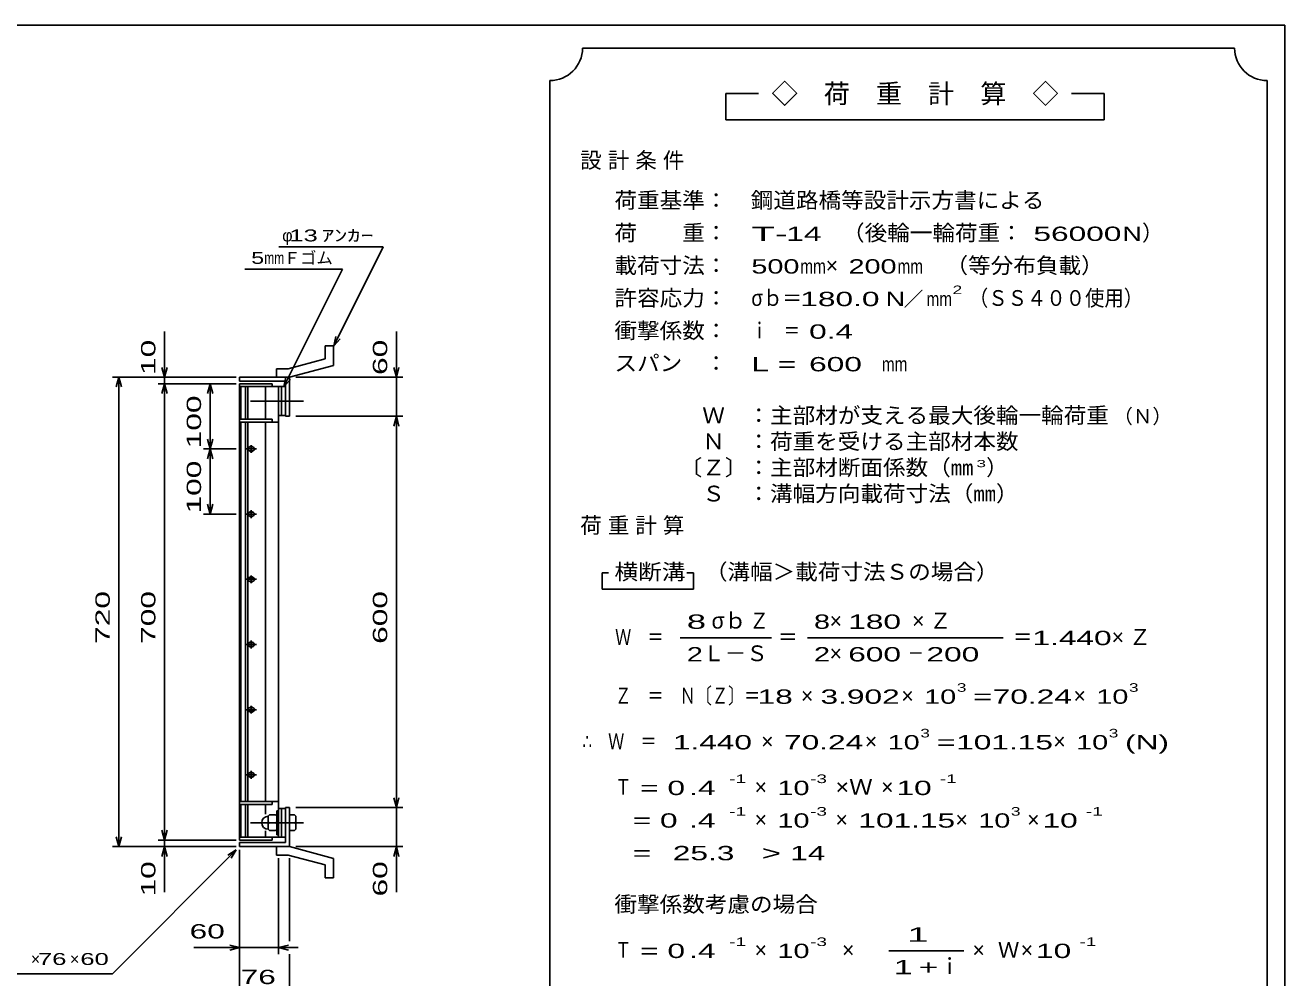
# Model space of a CAD drawing. Units: millimetres, scale not verified. Extents: x -1820 to 1731, y -1282 to 1054.
# Drawn here: x -201 to 1731, y -408 to 1054 of the extents above; entities that cross this region are included whole.
import ezdxf
from ezdxf.enums import TextEntityAlignment as Align

# ---------------------------------------------------------------- set-up
doc = ezdxf.new("R2010")
doc.units = ezdxf.units.MM
doc.header["$LTSCALE"] = 10
doc.linetypes.add('CHAIN', pattern=[18.5, 12, -1.5, 3.5, -1.5])
for name, color, linetype, lineweight in [('0_2', 150, 'Continuous', 25), ('16', 3, 'Continuous', 25), ('19', 6, 'Continuous', 25), ('22', 2, 'Continuous', 25)]:
    doc.layers.add(name, color=color, linetype=linetype, lineweight=lineweight)
doc.styles.add('ベクトル', font='')
doc.styles.get('ベクトル').set_extended_font_data('ベクトル')

msp = doc.modelspace()

# ---------------------------------------------------------------- linework, layer by layer
at = {"layer": '0_2'}
for p, q in [((-1729, 1053.5), (1731, 1053.5)), ((1731, 1053.5), (1731, -1146.5))]:
    msp.add_line(p, q, dxfattribs=at)
at = {"layer": '16'}
for p, q in [((128, 503.5), (178, 503.5)), ((128, 499), (128, 503.5)), ((178, 499), (178, 503.5)), ((128, 499), (178, 499)), ((128, -192), (128, 499)), ((128, 499), (188, 499)), ((130, 449), (130, 499)), ((137, 449), (137, 499)), ((141, 449), (141, 499)), ((168, 449), (168, 499)), ((188, -192), (188, 499)), ((188, 499), (192.5, 499)), ((192.5, 499), (192.5, 455)), ((198.5, 499), (192.5, 499)), ((198.5, 455), (198.5, 499)), ((128, 444.5), (128, 449)), ((128, 449), (178, 449)), ((128, 444.5), (188, 444.5)), ((130, -137.5), (130, 444.5)), ((137, -137.5), (137, 444.5)), ((141, -137.5), (141, 444.5)), ((168, -137.5), (168, 444.5)), ((178, 444.5), (178, 449)), ((192.5, 455), (188, 455)), ((192.5, 455), (198.5, 455)), ((144, 406.5), (148, 406.5)), ((146, 397.5), (146, 409.5)), ((138, 403.5), (154, 403.5)), ((144, 400.5), (148, 400.5)), ((146, 297.5), (146, 309.5)), ((138, 303.5), (154, 303.5)), ((144, 306.5), (148, 306.5)), ((144, 300.5), (148, 300.5)), ((138, 203.5), (154, 203.5)), ((144, 206.5), (148, 206.5)), ((144, 200.5), (148, 200.5)), ((146, 197.5), (146, 209.5)), ((138, 103.5), (154, 103.5)), ((144, 106.5), (148, 106.5)), ((144, 100.5), (148, 100.5)), ((146, 97.5), (146, 109.5)), ((138, 3.5), (154, 3.5)), ((144, 6.5), (148, 6.5)), ((144, 0.5), (148, 0.5)), ((146, -2.5), (146, 9.5)), ((138, -96.5), (154, -96.5)), ((144, -93.5), (148, -93.5)), ((146, -102.5), (146, -90.5)), ((144, -99.5), (148, -99.5)), ((128, -142), (128, -137.5)), ((128, -137.5), (188, -137.5)), ((128, -142), (178, -142)), ((130, -192), (130, -142)), ((137, -192), (137, -142)), ((141, -192), (141, -142)), ((168, -157), (168, -142)), ((178, -142), (178, -137.5)), ((185, -188.5), (185, -151.5)), ((185, -151.5), (188, -151.5)), ((192.5, -148), (188, -148)), ((188, -151.5), (188, -188.5)), ((192.5, -192), (192.5, -148)), ((192.5, -148), (198.5, -148)), ((198.5, -148), (198.5, -192)), ((174, -158), (172, -160)), ((172, -160), (172, -180)), ((172, -168), (174, -170)), ((174, -170), (172, -172)), ((183, -158), (174, -158)), ((183, -170), (174, -170)), ((185, -160), (183, -158)), ((183, -170), (185, -168)), ((185, -172), (183, -170)), ((128, -192), (178, -192)), ((128, -196.5), (128, -192)), ((128, -192), (188, -192)), ((168, -192), (168, -182.5)), ((172, -180), (174, -182)), ((174, -182), (183, -182)), ((178, -196.5), (178, -192)), ((183, -182), (185, -180)), ((188, -188.5), (185, -188.5)), ((188, -192), (192.5, -192)), ((198.5, -192), (192.5, -192)), ((128, -196.5), (178, -196.5))]:
    msp.add_line(p, q, dxfattribs=at)
at = {"layer": '16', "linetype": 'CHAIN'}
for p, q in [((145, 477), (226, 477)), ((145, -170), (226, -170))]:
    msp.add_line(p, q, dxfattribs=at)
at = {"layer": '16'}
for centre, radius, start, end in [((144, 403.5), 3, 90, 270), ((146, 403.5), 4, 46.6, 133.4), ((148, 403.5), 3, 270, 90), ((146, 403.5), 4, 226.6, 313.4), ((144, 303.5), 3, 90, 270), ((146, 303.5), 4, 46.6, 133.4), ((146, 303.5), 4, 226.6, 313.4), ((148, 303.5), 3, 270, 90), ((144, 203.5), 3, 90, 270), ((146, 203.5), 4, 46.6, 133.4), ((146, 203.5), 4, 226.6, 313.4), ((148, 203.5), 3, 270, 90), ((144, 103.5), 3, 90, 270), ((146, 103.5), 4, 46.6, 133.4), ((146, 103.5), 4, 226.6, 313.4), ((148, 103.5), 3, 270, 90), ((144, 3.5), 3, 90, 270), ((146, 3.5), 4, 46.6, 133.4), ((146, 3.5), 4, 226.6, 313.4), ((148, 3.5), 3, 270, 90), ((144, -96.5), 3, 90, 270), ((146, -96.5), 4, 46.6, 133.4), ((148, -96.5), 3, 270, 90), ((146, -96.5), 4, 226.6, 313.4), ((172, -170), 10, 90, 270)]:
    msp.add_arc(centre, radius, start, end, dxfattribs=at)
at = {"layer": '19'}
for p, q in [((259.11, 561.62), (272.11, 561.62)), ((259.11, 541.6), (259.11, 561.62)), ((272.11, 531.62), (272.11, 561.62)), ((259.11, 541.6), (202.78, 526.51)), ((184.49, 526.51), (202.78, 526.51)), ((184.49, 513.51), (184.49, 526.51)), ((204.5, 513.5), (272.11, 531.62)), ((128, 507.5), (128, 513.5)), ((128, 513.5), (204.5, 513.5)), ((198.5, 507.5), (128, 507.5)), ((184.5, 513.5), (204.5, 513.5)), ((198.5, 453.5), (198.5, 507.5)), ((204.5, 513.5), (204.5, 453.5)), ((204.5, 453.5), (198.5, 453.5)), ((204.5, -146.5), (198.5, -146.5)), ((198.5, -146.5), (198.5, -200.5)), ((204.5, -206.5), (204.5, -146.5)), ((212.5, -158), (204.5, -158)), ((204.5, -158), (204.5, -182)), ((204.5, -170), (212.5, -170)), ((214.5, -160), (212.5, -158)), ((214.5, -168), (212.5, -170)), ((212.5, -170), (214.5, -172)), ((214.5, -180), (214.5, -160)), ((204.5, -182), (212.5, -182)), ((212.5, -182), (214.5, -180)), ((128, -200.5), (128, -206.5)), ((198.5, -200.5), (128, -200.5)), ((128, -206.5), (204.5, -206.5)), ((184.49, -219.51), (184.49, -206.51)), ((184.5, -206.5), (204.5, -206.5)), ((204.5, -206.5), (272.11, -224.62)), ((184.49, -219.51), (202.78, -219.51)), ((259.11, -234.6), (202.78, -219.51)), ((272.11, -254.62), (272.11, -224.62)), ((259.11, -254.62), (259.11, -234.6)), ((259.11, -254.62), (272.11, -254.62))]:
    msp.add_line(p, q, dxfattribs=at)
at = {"layer": '22', "color": 4}
for p, q in [((1654, 1018.5), (654, 1018.5)), ((604, 968.5), (604, -581.5)), ((1704, -581.5), (1704, 968.5)), ((924, 948.5), (874, 948.5)), ((874, 948.5), (874, 908.5)), ((1454, 948.5), (1404, 948.5)), ((1454, 908.5), (1454, 948.5)), ((874, 908.5), (1454, 908.5)), ((188.5, 713.5), (348.5, 713.5)), ((272.5, 561.5), (348.5, 713.5)), ((136, 679), (286, 679)), ((196, 499), (286, 679)), ((13, 513.5), (13, 583.5)), ((368.5, 513.5), (368.5, 583.5)), ((272.5, 561.5), (275.5, 576.1)), ((272.5, 561.5), (282.5, 572.5)), ((13, 513.5), (9, 528.5)), ((17, 528.5), (13, 513.5)), ((368.5, 513.5), (364.5, 528.5)), ((368.5, 513.5), (372.5, 528.5)), ((-67, 513.5), (123, 513.5)), ((-61, 498.5), (-57, 513.5)), ((-53, 498.5), (-57, 513.5)), ((-57, -206.5), (-57, 513.5)), ((123, 513.5), (3, 513.5)), ((3, 503.5), (123, 503.5)), ((9, 488.5), (13, 503.5)), ((13, 513.5), (13, 503.5)), ((17, 488.5), (13, 503.5)), ((13, -196.5), (13, 503.5)), ((123, 503.5), (73, 503.5)), ((83, 503.5), (79, 488.5)), ((87, 488.5), (83, 503.5)), ((83, 503.5), (83, 403.5)), ((196, 499), (199, 513.6)), ((196, 499), (206, 510)), ((214.5, 513.5), (378.5, 513.5)), ((368.5, 453.5), (368.5, 513.5)), ((214.5, 453.5), (378.5, 453.5)), ((364.5, 438.5), (368.5, 453.5)), ((372.5, 438.5), (368.5, 453.5)), ((368.5, -146.5), (368.5, 453.5)), ((83, 403.5), (79, 418.5)), ((87, 418.5), (83, 403.5)), ((73, 403.5), (123, 403.5)), ((83, 403.5), (79, 388.5)), ((87, 388.5), (83, 403.5)), ((83, 403.5), (83, 303.5)), ((83, 303.5), (79, 318.5)), ((87, 318.5), (83, 303.5)), ((73, 303.5), (123, 303.5)), ((694, 213.5), (684, 213.5)), ((684, 213.5), (684, 188.5)), ((824, 213.5), (814, 213.5)), ((824, 188.5), (824, 213.5)), ((684, 188.5), (824, 188.5)), ((804, 113.5), (944, 113.5)), ((999, 113.5), (1299, 113.5)), ((368.5, -146.5), (364.5, -131.5)), ((368.5, -146.5), (372.5, -131.5)), ((214.5, -146.5), (378.5, -146.5)), ((368.5, -206.5), (368.5, -146.5)), ((-57, -206.5), (-61, -191.5)), ((-57, -206.5), (-53, -191.5)), ((13, -196.5), (9, -181.5)), ((13, -196.5), (17, -181.5)), ((-67, -206.5), (123, -206.5)), ((-67, -401.5), (123, -211.5)), ((3, -196.5), (123, -196.5)), ((3, -206.5), (123, -206.5)), ((9, -221.5), (13, -206.5)), ((13, -206.5), (13, -196.5)), ((17, -221.5), (13, -206.5)), ((13, -276.5), (13, -206.5)), ((110, -219.5), (123, -211.5)), ((115, -224.5), (123, -211.5)), ((128, -371.5), (128, -211.5)), ((128, -441.5), (128, -211.5)), ((214.5, -206.5), (378.5, -206.5)), ((364.5, -221.5), (368.5, -206.5)), ((372.5, -221.5), (368.5, -206.5)), ((368.5, -276.5), (368.5, -206.5)), ((188, -371.5), (188, -224.5)), ((204.5, -351.5), (204.5, -224.5)), ((58, -361.5), (128, -361.5)), ((128, -361.5), (113, -357.5)), ((113, -365.5), (128, -361.5)), ((128, -361.5), (188, -361.5)), ((188, -361.5), (203, -357.5)), ((203, -365.5), (188, -361.5)), ((188, -361.5), (218, -361.5)), ((1124, -366.5), (1239, -366.5)), ((204.5, -441.5), (204.5, -371.5)), ((-267, -401.5), (-67, -401.5))]:
    msp.add_line(p, q, dxfattribs=at)
for centre, start, end in [((604, 1018.5), 270, 0), ((1704, 1018.5), 180, 270)]:
    msp.add_arc(centre, 50, start, end, dxfattribs=at)

# ---------------------------------------------------------------- texts
at = {"layer": '22', "style": 'ベクトル'}
for s, height, p in [('◇\u3000荷\u3000重\u3000計\u3000算\u3000◇', 29.33, (944, 948.5)), ('φ', 18.33, (193.5, 731)), ('）', 24.19, (1512, 735)), ('Ｆゴム', 18.33, (196, 696.5)), ('×', 24.19, (1027, 685)), ('／', 21.99, (1146.5, 633.5)), ('（Ｎ）', 21.99, (1468, 453.5)), ('）', 24.19, (1273, 375)), ('σｂ', 24.19, (852, 140)), ('×', 24.19, (1033, 140)), ('Ｌ－Ｓ', 24.19, (839, 90)), ('×', 24.19, (1033, 90)), ('×', 24.19, (989, 25)), ('×', 24.19, (1143, 25)), ('×', 24.19, (1407, 25)), ('×', 24.19, (928, -45)), ('×', 24.19, (1087, -45)), ('×', 24.19, (1376, -45)), ('×', 24.19, (918, -115)), ('×', 24.19, (1112, -115)), ('×', 24.19, (918, -165)), ('×', 24.19, (1042, -165)), ('×', 24.19, (1226, -165)), ('×', 24.19, (1336, -165)), ('×', 24.19, (918, -365)), ('×', 24.19, (1052, -365)), ('×', 24.19, (1252, -365)), ('Ｗ', 24.19, (1291, -365)), ('×', 24.19, (1326, -365)), ('×', 18.33, (-192, -379)), ('×', 18.33, (-132, -379)), ('ｉ', 24.19, (1200.5, -390))]:
    msp.add_text(s, height=height, dxfattribs=at).set_placement(p, align=Align.MIDDLE_LEFT)
for s, height, width, p in [('荷重基準：\u3000', 24.19, 1.05, (703, 785)), ('鋼道路橋等設計示方書による', 24.19, 1.05, (912, 785)), (' 13 ', 18.33, 1.6, (193.5, 731)), ('ｱﾝｶｰ', 18.33, 1.6, (253.5, 731)), ('荷\u3000\u3000重：\u3000', 24.19, 1.05, (703, 735)), ('T-', 21.99, 2, (913, 733.5)), (' 14 ', 21.99, 1.65, (953, 733.5)), ('（後輪一輪荷重：', 24.19, 1.05, (1052, 735)), (' 56000', 21.99, 1.65, (1332, 733.5)), ('N', 21.99, 1.4, (1482, 733.5)), ('5', 18.33, 1.45, (146, 696.5)), ('mm', 18.33, 0.75, (166, 696.5)), ('載荷寸法：\u3000', 24.19, 1.05, (703, 685)), ('\u3000（等分布負載）', 24.19, 1.05, (1176, 685)), ('500', 21.99, 1.5, (913, 683.5)), ('mm', 21.99, 0.8, (988, 683.5)), ('200', 21.99, 1.5, (1062, 683.5)), ('mm', 21.99, 0.8, (1137, 683.5)), ('許容応力：\u3000', 24.19, 1.05, (703, 635)), ('σｂ＝', 24.19, 0.9, (913, 635)), ('180.0', 21.99, 1.65, (988, 633.5)), ('N', 21.99, 1.4, (1119, 633.5)), ('mm', 21.99, 0.8, (1181.5, 633.5)), ('2', 13.2, 1.5, (1221.5, 647.5)), ('（ＳＳ４００使用）', 24.19, 0.9, (1246.5, 635)), ('衝撃係数：\u3000', 24.19, 1.05, (703, 585)), ('ｉ\u3000＝', 24.19, 0.75, (913, 585)), (' 0.4', 21.99, 1.65, (988, 583.5)), ('スパン\u3000：\u3000', 24.19, 1.05, (703, 535)), ('L =', 21.99, 1.65, (913, 533.5)), (' 600 ', 21.99, 1.65, (988, 533.5)), ('mm', 21.99, 0.8, (1113, 533.5)), ('\u3000Ｗ\u3000：主部材が支える最大後輪一輪荷重', 24.19, 1.05, (803, 455)), ('\u3000Ｎ\u3000：荷重を受ける主部材本数', 24.19, 1.05, (803, 415)), ('〔Ｚ〕：主部材断面係数（㎜', 24.19, 1.05, (803, 375)), ('3', 11, 1.8, (1258, 381)), ('\u3000Ｓ\u3000：溝幅方向載荷寸法（㎜）', 24.19, 1.05, (803, 335)), ('横断溝', 24.19, 1.1, (703, 215)), ('\u3000（溝幅＞載荷寸法Ｓの場合）', 24.19, 1.05, (807, 215)), ('8', 21.99, 1.8, (814, 138.5)), ('Ｚ', 24.19, 0.9, (910, 140)), ('8', 21.99, 1.5, (1009, 138.5)), (' 180 ', 21.99, 1.65, (1048, 138.5)), ('Ｗ\u3000＝', 24.19, 0.75, (704, 115)), ('＝', 24.19, 0.9, (954, 115)), ('＝', 24.19, 0.9, (1314, 115)), ('1.440', 21.99, 1.65, (1344, 113.5)), ('2', 21.99, 1.5, (814, 88.5)), ('2', 21.99, 1.5, (1009, 88.5)), (' 600 ', 21.99, 1.65, (1048, 88.5)), (' 200 ', 21.99, 1.65, (1168, 88.5)), ('－', 24.19, 0.75, (1153, 90)), ('Ｚ\u3000＝\u3000Ｎ〔Ｚ〕＝', 24.19, 0.75, (704, 25)), ('3', 13.2, 1.5, (1228, 37.5)), ('3', 13.2, 1.5, (1492, 37.5)), (' 18 ', 21.99, 1.65, (909, 23.5)), ('3.902', 21.99, 1.65, (1019, 23.5)), ('10', 21.99, 1.5, (1178, 23.5)), ('=', 21.99, 1.7, (1253, 23.5)), ('70.24', 21.99, 1.65, (1283, 23.5)), ('10', 21.99, 1.5, (1442, 23.5)), ('∴\u3000Ｗ\u3000＝', 24.19, 0.75, (654, -45)), (' 1.440', 21.99, 1.65, (779, -46.5)), ('70.24', 21.99, 1.65, (963, -46.5)), ('10', 21.99, 1.5, (1122, -46.5)), ('3', 13.2, 1.5, (1172, -32.5)), ('101.15', 21.99, 1.65, (1227, -46.5)), ('10', 21.99, 1.5, (1411, -46.5)), ('3', 13.2, 1.5, (1461, -32.5)), ('(N)', 21.99, 1.65, (1486, -46.5)), ('=', 21.99, 1.7, (1197, -46.5)), ('-1', 13.2, 1.65, (879, -102.5)), ('-3', 13.2, 1.65, (1003, -102.5)), ('-1', 13.2, 1.65, (1202, -102.5)), ('Ｔ', 24.19, 0.75, (704, -115)), (' = 0', 21.99, 1.65, (729, -116.5)), (' .4 ', 21.99, 1.65, (804, -116.5)), ('10', 21.99, 1.5, (953, -116.5)), ('×Ｗ', 24.19, 1.1, (1042, -115)), (' 10 ', 21.99, 1.65, (1122, -116.5)), ('-1', 13.2, 1.65, (879, -152.5)), ('-3', 13.2, 1.65, (1003, -152.5)), ('3', 13.2, 1.5, (1311, -152.5)), ('-1', 13.2, 1.65, (1426, -152.5)), ('  = 0', 21.99, 1.65, (704, -166.5)), (' .4 ', 21.99, 1.65, (804, -166.5)), ('10', 21.99, 1.5, (953, -166.5)), ('101.15', 21.99, 1.65, (1077, -166.5)), ('10', 21.99, 1.5, (1261, -166.5)), (' 10 ', 21.99, 1.65, (1346, -166.5)), ('  =', 21.99, 1.65, (704, -216.5)), (' 25.3', 21.99, 1.65, (779, -216.5)), ('>', 21.99, 1.7, (929, -216.5)), (' 14 ', 21.99, 1.65, (959, -216.5)), ('衝撃係数考慮の場合', 24.19, 1.05, (703, -295)), (' 60 ', 21.99, 1.65, (38, -336.5)), ('-1', 13.2, 1.65, (879, -352.5)), ('-3', 13.2, 1.65, (1003, -352.5)), ('-1', 13.2, 1.65, (1416, -352.5)), ('Ｔ', 24.19, 0.75, (704, -365)), (' = 0', 21.99, 1.65, (729, -366.5)), (' .4 ', 21.99, 1.65, (804, -366.5)), ('10', 21.99, 1.5, (953, -366.5)), (' 10 ', 21.99, 1.65, (1336, -366.5)), (' 76 ', 18.33, 1.6, (-192, -379)), (' 60 ', 18.33, 1.6, (-127, -379)), (' 76 ', 21.99, 1.65, (116.25, -406.5))]:
    msp.add_text(s, height=height, dxfattribs=dict(at, width=width)).set_placement(p, align=Align.MIDDLE_LEFT)
at = {"layer": '22', "style": 'ベクトル', "width": 1.65}
for s, p in [(' 10 ', (-12, 503.5)), (' 60 ', (343.5, 503.5)), (' 100 ', (58, 391)), (' 100 ', (58, 291)), (' 720 ', (-82, 91)), (' 700 ', (-12, 91)), (' 600 ', (343.5, 91)), (' 10 ', (-12, -296.5)), (' 60 ', (343.5, -296.5))]:
    msp.add_text(s, height=21.99, rotation=90, dxfattribs=at).set_placement(p, align=Align.MIDDLE_LEFT)
at = {"layer": '22', "attachment_point": 4, "style": 'ベクトル'}
for s, insert, char_height in [('\\T1.28;設計条件', (650.5, 845), 24.19), ('\\T1.28;荷重計算', (650.5, 285), 24.19), ('\\T1.42;×Ｚ', (1159.5, 140), 24.19), ('\\T1.42;×Ｚ', (1465.5, 115), 24.19), ('\\T1.25;\\W2;\\~1\\~', (1131.5, -341.5), 21.99), ('\\T1.33;\\W1.75;1+', (1131.5, -391.5), 21.99)]:
    msp.add_mtext(s, dxfattribs=dict(at, insert=insert, char_height=char_height))

doc.saveas('drawing.dxf')
